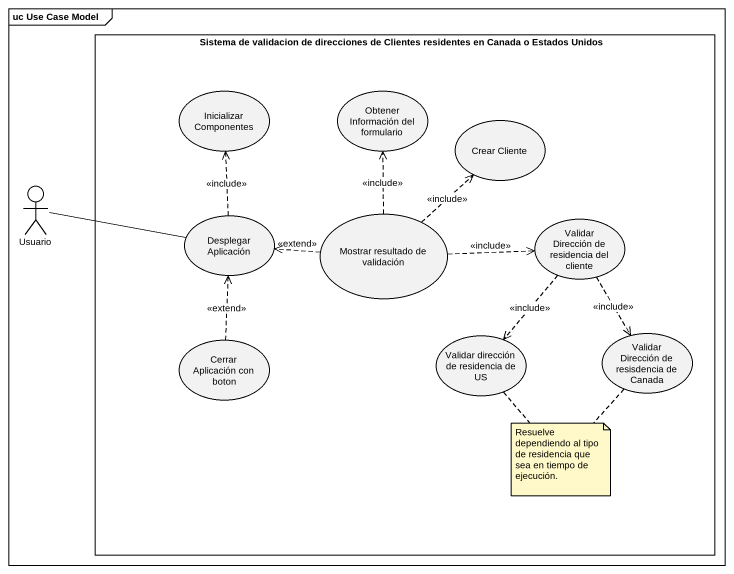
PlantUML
@startuml
mainframe uc Use Case Model
rectangle "Sistema de validacion de direcciones de Clientes residentes en Canada o Estados Unidos" as Sistema_de_validacion_de {
  usecase "Inicializar Componentes" as Inicializar_Componentes
  usecase "Obtener Información del formulario" as Obtener_Información_del
  usecase "Crear Cliente" as Crear_Cliente
  usecase "Desplegar Aplicación" as Desplegar_Aplicación
  usecase "Mostrar resultado de validación" as Mostrar_resultado_de
  usecase "Validar Dirección de residencia del cliente" as Validar_Dirección_de
  usecase "Cerrar Aplicación con boton" as Cerrar_Aplicación_con_boton
  usecase "Validar dirección de residencia de US" as Validar_dirección_de
  usecase "Validar Dirección de resisdencia de Canada" as Validar_Dirección_de_2
}
actor Usuario
Usuario -right- Desplegar_Aplicación
Desplegar_Aplicación .up.> Inicializar_Componentes : <<include>>
Mostrar_resultado_de .up.> Obtener_Información_del : <<include>>
Mostrar_resultado_de .up.> Crear_Cliente : <<include>>
Mostrar_resultado_de .left.> Desplegar_Aplicación : <<extend>>
Mostrar_resultado_de .right.> Validar_Dirección_de : <<include>>
Validar_Dirección_de ..> Validar_dirección_de : <<include>>
Validar_Dirección_de ..> Validar_Dirección_de_2 : <<include>>
Cerrar_Aplicación_con_boton .up.> Desplegar_Aplicación : <<extend>>
note as N1
  Resuelve dependiendo al tipo de residencia que sea en tiempo de ejecución.
end note
N1 .. Validar_Dirección_de_2
N1 .. Validar_dirección_de
@enduml
